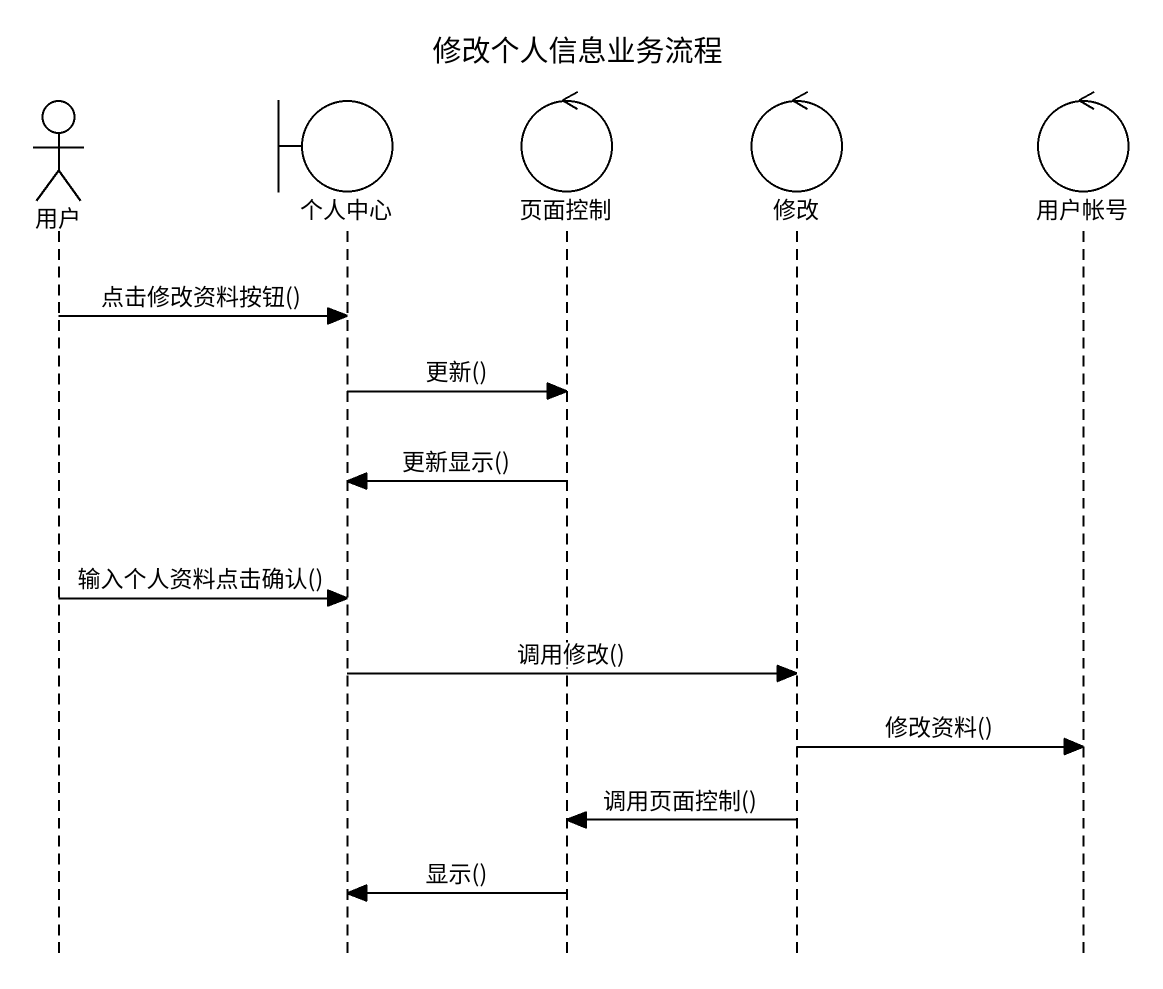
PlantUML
@startuml
title 修改个人信息业务流程
hide footbox
actor 用户
boundary 个人中心
control 页面控制
control 修改
control 用户帐号

用户 -> 个人中心 : 点击修改资料按钮()
个人中心 -> 页面控制 : 更新()
页面控制 -> 个人中心 : 更新显示()
用户 -> 个人中心 : 输入个人资料点击确认()
个人中心 -> 修改 : 调用修改()
修改 -> 用户帐号 : 修改资料()
修改 -> 页面控制 : 调用页面控制()
页面控制 -> 个人中心 : 显示()
@enduml
